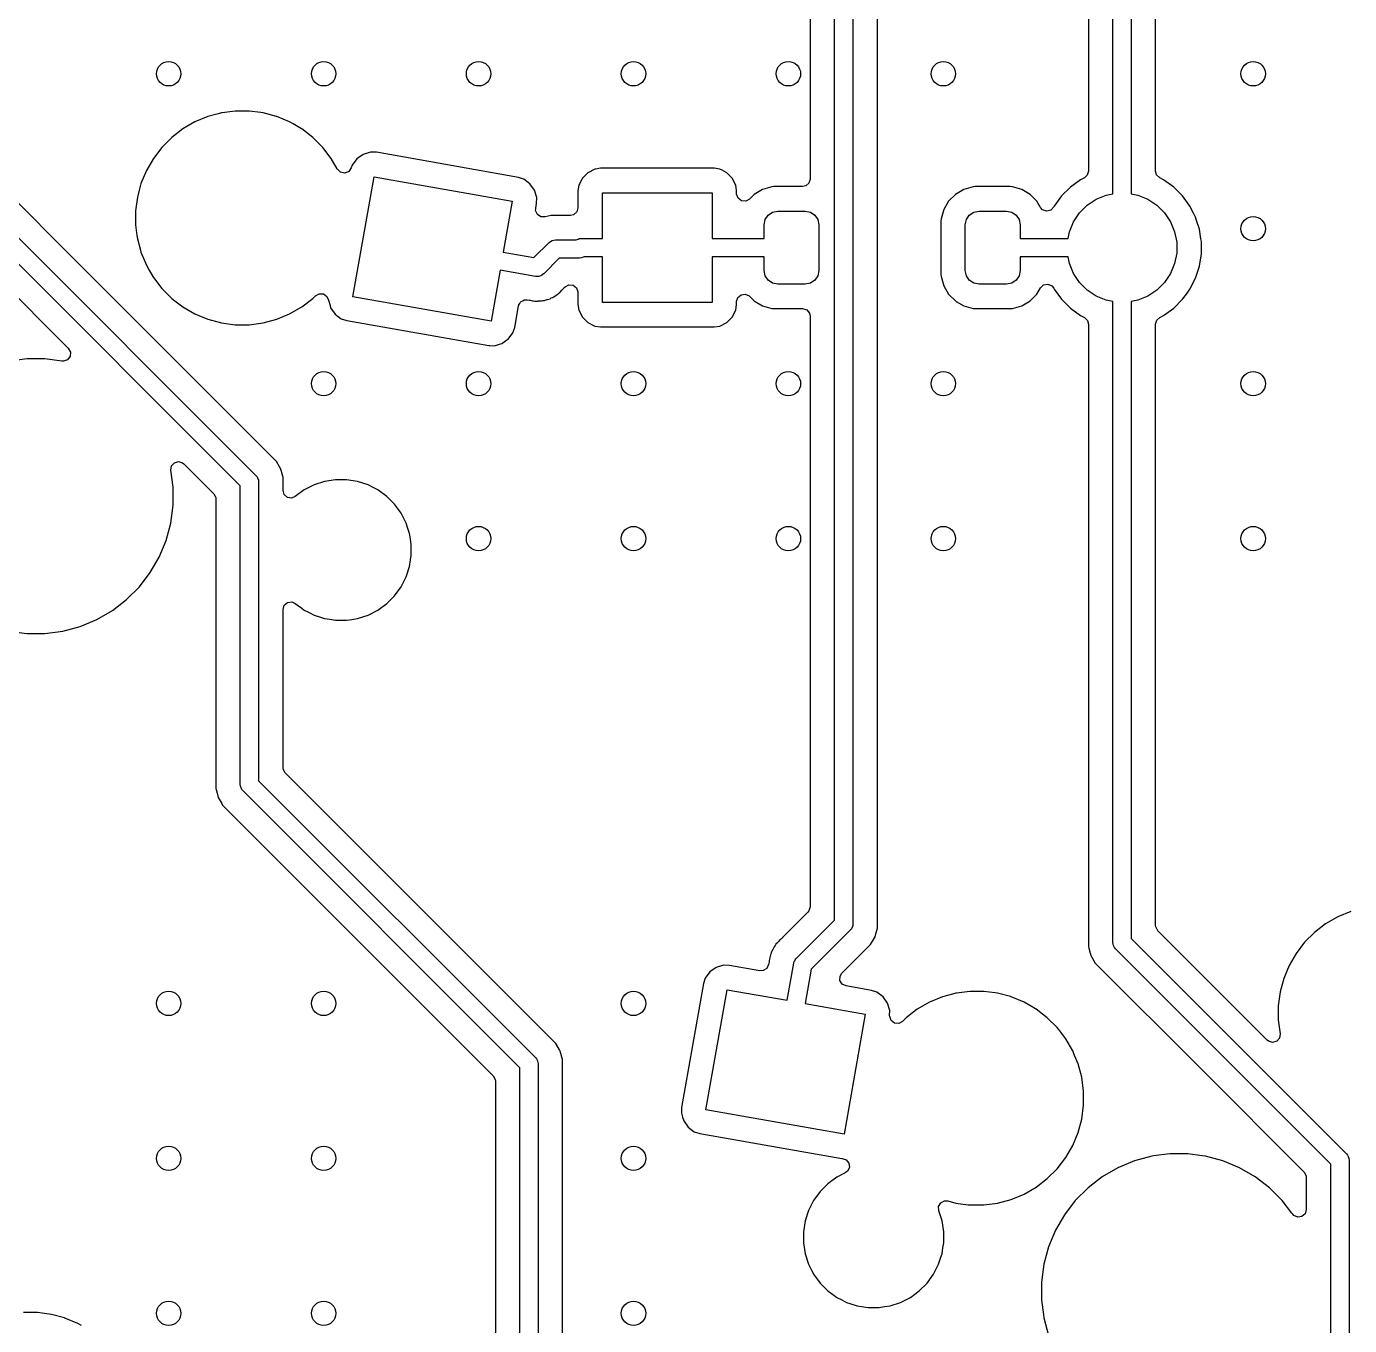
# Model space of a CAD drawing. Extents: x 2.6 to 14.2, y -9.4 to -3.8.
# Drawn here: x 6.891 to 7.745, y -6.938 to -6.1 of the extents above; entities that cross this region are included whole.
import ezdxf

# ---------------------------------------------------------------- set-up
doc = ezdxf.new("R2010")
doc.units = 0
doc.header["$MEASUREMENT"] = 0
doc.layers.add('BLACK', color=7, linetype='CONTINUOUS')

msp = doc.modelspace()

# ---------------------------------------------------------------- linework, layer by layer
at = {"layer": 'BLACK', "linetype": 'CONTINUOUS'}
for p, q in [((7.57691, -5.53596), (7.57691, -6.19334)), ((7.59268, -6.20797), (7.59268, -5.53881)), ((7.60449, -5.54126), (7.60449, -6.20797)), ((7.62026, -6.19334), (7.62026, -5.62267)), ((7.44063, -6.68203), (7.44063, -6.05402)), ((7.41305, -6.67673), (7.41305, -6.05932)), ((7.42486, -6.05687), (7.42486, -6.67917)), ((7.39728, -6.06787), (7.39728, -6.19848)), ((6.92763, -6.25563), (6.80253, -6.13052)), ((6.78533, -6.13562), (7.03954, -6.38983)), ((7.02946, -6.39645), (6.77525, -6.14225)), ((7.01522, -6.15638), (7.00853, -6.15817)), ((7.01726, -6.15583), (7.01522, -6.15638)), ((7.01769, -6.15577), (7.01726, -6.15583)), ((7.02622, -6.15465), (7.01769, -6.15577)), ((7.03525, -6.15465), (7.02622, -6.15465)), ((7.02622, -6.15465), (7.02622, -6.15465)), ((7.04271, -6.15563), (7.03525, -6.15465)), ((7.03525, -6.15465), (7.03525, -6.15465)), ((7.04421, -6.15583), (7.04271, -6.15563)), ((7.0528, -6.15813), (7.04421, -6.15583)), ((7.00019, -6.16163), (6.99236, -6.16614)), ((7.00853, -6.15817), (7.00019, -6.16163)), ((7.00019, -6.16163), (7.00019, -6.16163)), ((7.05293, -6.15817), (7.0528, -6.15813)), ((7.06128, -6.16163), (7.05293, -6.15817)), ((7.06347, -6.16289), (7.06128, -6.16163)), ((7.06128, -6.16163), (7.06128, -6.16163)), ((7.06903, -6.1661), (7.06347, -6.16289)), ((6.9852, -6.17164), (6.97881, -6.17803)), ((6.99236, -6.16614), (6.9852, -6.17164)), ((7.0691, -6.16614), (7.06903, -6.1661)), ((7.07627, -6.17164), (7.0691, -6.16614)), ((7.08266, -6.17803), (7.07627, -6.17164)), ((7.07627, -6.17164), (7.07627, -6.17164)), ((6.97881, -6.17803), (6.97331, -6.1852)), ((7.08335, -6.17893), (7.08266, -6.17803)), ((7.08266, -6.17803), (7.08266, -6.17803)), ((7.08266, -6.17803), (7.08266, -6.17803)), ((7.08816, -6.1852), (7.08335, -6.17893)), ((7.10878, -6.18264), (7.10469, -6.1855)), ((7.11355, -6.18118), (7.10878, -6.18264)), ((7.10878, -6.18264), (7.10878, -6.18264)), ((7.11729, -6.18124), (7.11355, -6.18118)), ((7.11355, -6.18118), (7.11355, -6.18118)), ((7.20891, -6.1974), (7.11729, -6.18124)), ((7.11729, -6.18124), (7.11729, -6.18124)), ((6.97331, -6.1852), (6.96879, -6.19302)), ((7.09198, -6.19181), (7.08816, -6.1852)), ((7.08816, -6.1852), (7.08816, -6.1852)), ((7.08816, -6.1852), (7.08816, -6.1852)), ((7.10104, -6.19134), (7.09945, -6.19359)), ((7.10168, -6.18949), (7.10104, -6.19134)), ((7.10469, -6.1855), (7.10168, -6.18949)), ((7.10469, -6.1855), (7.10469, -6.1855)), ((7.26191, -6.19155), (7.25873, -6.19205)), ((7.33526, -6.19155), (7.26191, -6.19155)), ((7.33895, -6.19213), (7.33526, -6.19155)), ((6.96879, -6.19302), (6.96533, -6.20137)), ((6.96879, -6.19302), (6.96879, -6.19302)), ((7.0922, -6.19219), (7.09198, -6.19181)), ((7.0922, -6.1922), (7.0922, -6.19219)), ((7.0942, -6.1941), (7.0922, -6.1922)), ((7.0969, -6.19461), (7.0942, -6.1941)), ((7.09945, -6.19359), (7.0969, -6.19461)), ((7.1021, -6.27453), (7.11578, -6.19699)), ((7.11578, -6.19699), (7.20495, -6.21271)), ((7.21245, -6.19862), (7.20891, -6.1974)), ((7.20891, -6.1974), (7.20891, -6.1974)), ((7.20891, -6.1974), (7.20891, -6.1974)), ((7.20891, -6.1974), (7.20891, -6.1974)), ((7.20891, -6.1974), (7.20891, -6.1974)), ((7.21643, -6.20162), (7.21245, -6.19862)), ((7.21245, -6.19862), (7.21245, -6.19862)), ((7.21245, -6.19862), (7.21245, -6.19862)), ((7.24979, -6.19882), (7.24797, -6.20238)), ((7.25024, -6.19793), (7.24979, -6.19882)), ((7.25377, -6.1944), (7.25024, -6.19793)), ((7.25024, -6.19793), (7.25024, -6.19793)), ((7.25024, -6.19793), (7.25024, -6.19793)), ((7.25822, -6.19213), (7.25377, -6.1944)), ((7.25377, -6.1944), (7.25377, -6.1944)), ((7.25377, -6.1944), (7.25377, -6.1944)), ((7.25873, -6.19205), (7.25822, -6.19213)), ((7.34038, -6.19286), (7.33895, -6.19213)), ((7.3434, -6.1944), (7.34038, -6.19286)), ((7.34693, -6.19793), (7.3434, -6.1944)), ((7.3434, -6.1944), (7.3434, -6.1944)), ((7.3434, -6.1944), (7.3434, -6.1944)), ((7.34694, -6.19793), (7.34693, -6.19793)), ((7.34693, -6.19793), (7.34693, -6.19793)), ((7.3492, -6.20238), (7.34694, -6.19793)), ((7.39728, -6.19848), (7.3965, -6.20112)), ((7.57175, -6.19896), (7.56523, -6.20369)), ((7.57425, -6.19769), (7.57175, -6.19896)), ((7.57614, -6.19597), (7.57425, -6.19769)), ((7.57691, -6.19334), (7.57614, -6.19597)), ((7.62093, -6.1958), (7.62026, -6.19334)), ((7.62293, -6.19769), (7.62093, -6.1958)), ((7.62542, -6.19896), (7.62293, -6.19769)), ((7.63194, -6.20369), (7.62542, -6.19896)), ((6.96442, -6.20477), (6.9632, -6.20932)), ((6.96533, -6.20137), (6.96442, -6.20477)), ((7.2193, -6.20571), (7.21643, -6.20162)), ((7.22076, -6.21049), (7.2193, -6.20571)), ((7.24797, -6.20238), (7.24739, -6.20607)), ((7.24739, -6.20607), (7.24739, -6.21707)), ((7.26315, -6.23684), (7.26315, -6.20731)), ((7.26315, -6.20731), (7.33402, -6.20731)), ((7.33402, -6.20731), (7.33402, -6.23684)), ((7.34977, -6.20596), (7.3492, -6.20238)), ((7.34979, -6.20607), (7.34977, -6.20596)), ((7.34979, -6.20793), (7.34979, -6.20607)), ((7.3498, -6.20828), (7.34979, -6.20793)), ((7.35076, -6.21085), (7.3498, -6.20828)), ((7.36113, -6.20837), (7.35812, -6.21138)), ((7.36648, -6.2052), (7.36113, -6.20837)), ((7.36113, -6.20837), (7.36113, -6.20837)), ((7.37246, -6.20347), (7.36648, -6.2052)), ((7.36648, -6.2052), (7.36648, -6.2052)), ((7.37386, -6.20336), (7.37246, -6.20347)), ((7.3924, -6.20336), (7.37386, -6.20336)), ((7.37386, -6.20336), (7.37386, -6.20336)), ((7.39443, -6.20292), (7.3924, -6.20336)), ((7.3965, -6.20112), (7.39443, -6.20292)), ((7.49105, -6.20837), (7.48665, -6.21277)), ((7.49641, -6.2052), (7.49105, -6.20837)), ((7.49105, -6.20837), (7.49105, -6.20837)), ((7.50238, -6.20347), (7.49641, -6.2052)), ((7.49641, -6.2052), (7.49641, -6.2052)), ((7.50378, -6.20336), (7.50238, -6.20347)), ((7.52647, -6.20336), (7.50378, -6.20336)), ((7.50378, -6.20336), (7.50378, -6.20336)), ((7.52786, -6.20347), (7.52647, -6.20336)), ((7.53384, -6.2052), (7.52786, -6.20347)), ((7.52786, -6.20347), (7.52786, -6.20347)), ((7.53919, -6.20837), (7.53384, -6.2052)), ((7.53384, -6.2052), (7.53384, -6.2052)), ((7.54359, -6.21277), (7.53919, -6.20837)), ((7.53919, -6.20837), (7.53919, -6.20837)), ((7.56523, -6.20369), (7.55953, -6.20939)), ((7.5883, -6.20884), (7.59268, -6.20797)), ((7.60449, -6.20797), (7.60887, -6.20884)), ((7.63764, -6.20939), (7.63194, -6.20369)), ((6.963, -6.21009), (6.96182, -6.21905)), ((6.9632, -6.20932), (6.963, -6.21009)), ((6.963, -6.21009), (6.963, -6.21009)), ((7.20495, -6.21271), (7.19914, -6.24567)), ((7.22013, -6.21741), (7.22017, -6.21718)), ((7.22017, -6.21718), (7.22069, -6.21423)), ((7.22069, -6.21423), (7.22076, -6.21049)), ((7.24739, -6.21707), (7.24661, -6.21971)), ((7.35296, -6.2125), (7.35076, -6.21085)), ((7.35571, -6.2127), (7.35296, -6.2125)), ((7.35812, -6.21138), (7.35571, -6.2127)), ((7.48665, -6.21277), (7.48348, -6.21813)), ((7.48665, -6.21277), (7.48665, -6.21277)), ((7.54445, -6.21423), (7.54359, -6.21277)), ((7.54359, -6.21277), (7.54359, -6.21277)), ((7.54545, -6.21591), (7.54445, -6.21423)), ((7.54595, -6.21676), (7.54545, -6.21591)), ((7.54734, -6.21826), (7.54595, -6.21676)), ((7.5545, -6.21649), (7.55261, -6.21849)), ((7.5548, -6.21591), (7.5545, -6.21649)), ((7.55953, -6.20939), (7.5548, -6.21591)), ((7.5712, -6.22027), (7.57611, -6.21536)), ((7.57611, -6.21536), (7.58188, -6.2115)), ((7.58188, -6.2115), (7.5883, -6.20884)), ((7.60887, -6.20884), (7.61529, -6.2115)), ((7.61529, -6.2115), (7.62107, -6.21536)), ((7.62107, -6.21536), (7.62598, -6.22027)), ((7.64195, -6.21533), (7.63764, -6.20939)), ((7.64238, -6.21591), (7.64195, -6.21533)), ((7.64471, -6.22049), (7.64238, -6.21591)), ((6.96182, -6.21905), (6.96182, -6.22809)), ((7.22009, -6.21884), (7.22013, -6.21741)), ((7.22118, -6.22137), (7.22009, -6.21884)), ((7.22345, -6.22291), (7.22118, -6.22137)), ((7.2262, -6.22297), (7.22345, -6.22291)), ((7.23003, -6.22195), (7.2262, -6.22297)), ((7.2425, -6.22195), (7.23003, -6.22195)), ((7.24453, -6.22151), (7.2425, -6.22195)), ((7.24661, -6.21971), (7.24453, -6.22151)), ((7.36748, -6.22798), (7.36816, -6.22459)), ((7.36816, -6.22459), (7.37008, -6.22172)), ((7.37008, -6.22172), (7.37295, -6.2198)), ((7.37295, -6.2198), (7.37634, -6.21913)), ((7.37634, -6.21913), (7.39406, -6.21913)), ((7.39406, -6.21913), (7.39745, -6.2198)), ((7.39745, -6.2198), (7.40032, -6.22172)), ((7.40032, -6.22172), (7.40224, -6.22459)), ((7.40224, -6.22459), (7.40292, -6.22798)), ((7.48175, -6.2241), (7.48164, -6.2255)), ((7.48164, -6.2255), (7.48164, -6.26)), ((7.48348, -6.21813), (7.48175, -6.2241)), ((7.48175, -6.2241), (7.48175, -6.2241)), ((7.48348, -6.21813), (7.48348, -6.21813)), ((7.49741, -6.22798), (7.49808, -6.22459)), ((7.49808, -6.22459), (7.5, -6.22172)), ((7.5, -6.22172), (7.50287, -6.2198)), ((7.50287, -6.2198), (7.50626, -6.21913)), ((7.50626, -6.21913), (7.52398, -6.21913)), ((7.52398, -6.21913), (7.52737, -6.2198)), ((7.52737, -6.2198), (7.53024, -6.22172)), ((7.53024, -6.22172), (7.53216, -6.22459)), ((7.53216, -6.22459), (7.53284, -6.22798)), ((7.54994, -6.21915), (7.54734, -6.21826)), ((7.55261, -6.21849), (7.54994, -6.21915)), ((7.56734, -6.22605), (7.5712, -6.22027)), ((7.62598, -6.22027), (7.62984, -6.22605)), ((7.64604, -6.22309), (7.64471, -6.22049)), ((7.64694, -6.22588), (7.64604, -6.22309)), ((7.64604, -6.22309), (7.64604, -6.22309)), ((7.64604, -6.22309), (7.64604, -6.22309)), ((6.96182, -6.22809), (6.96273, -6.235)), ((7.36748, -6.23684), (7.36748, -6.22798)), ((7.40292, -6.22798), (7.40292, -6.25751)), ((7.49741, -6.25751), (7.49741, -6.22798)), ((7.53284, -6.22798), (7.53284, -6.23684)), ((7.56381, -6.23684), (7.56468, -6.23246)), ((7.56468, -6.23246), (7.56734, -6.22605)), ((7.62984, -6.22605), (7.63249, -6.23246)), ((7.63249, -6.23246), (7.63385, -6.23928)), ((7.64853, -6.23076), (7.64694, -6.22588)), ((7.64952, -6.23704), (7.64853, -6.23076)), ((6.84718, -6.23647), (6.91842, -6.30772)), ((6.96273, -6.235), (6.963, -6.23704)), ((6.963, -6.23704), (6.96495, -6.24433)), ((7.21899, -6.24917), (7.22871, -6.23945)), ((7.22871, -6.23945), (7.2296, -6.23871)), ((7.2296, -6.23871), (7.23071, -6.23825)), ((7.23071, -6.23825), (7.23173, -6.23783)), ((7.23173, -6.23783), (7.23289, -6.23772)), ((7.23289, -6.23772), (7.24632, -6.23772)), ((7.24632, -6.23772), (7.24755, -6.23721)), ((7.24755, -6.23721), (7.24815, -6.23696)), ((7.24815, -6.23696), (7.24931, -6.23684)), ((7.24931, -6.23684), (7.26315, -6.23684)), ((7.33402, -6.23684), (7.36748, -6.23684)), ((7.53284, -6.23684), (7.56381, -6.23684)), ((7.63385, -6.23928), (7.63385, -6.24622)), ((7.64979, -6.23872), (7.64952, -6.23704)), ((7.64979, -6.24678), (7.64979, -6.23872)), ((6.96495, -6.24433), (6.96533, -6.24577)), ((6.96533, -6.24577), (6.96879, -6.25411)), ((7.19914, -6.24567), (7.21899, -6.24917)), ((7.23533, -6.24953), (7.22527, -6.25959)), ((7.24843, -6.24953), (7.23533, -6.24953)), ((7.24959, -6.24941), (7.24843, -6.24953)), ((7.25085, -6.24889), (7.24959, -6.24941)), ((7.25142, -6.24865), (7.25085, -6.24889)), ((7.26315, -6.24865), (7.25142, -6.24865)), ((7.26315, -6.27818), (7.26315, -6.24865)), ((7.33796, -6.24865), (7.33402, -6.24865)), ((7.33402, -6.24865), (7.33402, -6.27818)), ((7.36748, -6.24865), (7.33796, -6.24865)), ((7.36748, -6.25751), (7.36748, -6.24865)), ((7.55744, -6.24865), (7.53284, -6.24865)), ((7.53284, -6.24865), (7.53284, -6.25751)), ((7.56381, -6.24865), (7.55744, -6.24865)), ((7.56468, -6.25303), (7.56381, -6.24865)), ((7.63385, -6.24622), (7.63249, -6.25303)), ((7.64853, -6.25474), (7.64979, -6.24678)), ((7.05271, -6.3807), (6.92763, -6.25563)), ((6.96879, -6.25411), (6.96879, -6.25412)), ((6.96879, -6.25412), (6.97067, -6.25737)), ((6.97067, -6.25737), (6.97304, -6.26148)), ((7.19709, -6.2573), (7.19128, -6.29026)), ((7.21997, -6.26133), (7.19709, -6.2573)), ((7.22517, -6.25969), (7.2243, -6.2604)), ((7.22526, -6.2596), (7.22517, -6.25969)), ((7.22527, -6.25959), (7.22526, -6.2596)), ((7.22526, -6.2596), (7.22526, -6.2596)), ((7.36816, -6.2609), (7.36748, -6.25751)), ((7.40292, -6.25751), (7.40224, -6.2609)), ((7.49808, -6.2609), (7.49741, -6.25751)), ((7.53284, -6.25751), (7.53216, -6.2609)), ((7.56734, -6.25945), (7.56468, -6.25303)), ((7.5712, -6.26523), (7.56734, -6.25945)), ((7.62984, -6.25945), (7.62598, -6.26523)), ((7.63249, -6.25303), (7.62984, -6.25945)), ((7.64604, -6.2624), (7.64853, -6.25474)), ((6.97304, -6.26148), (6.97331, -6.26194)), ((6.97331, -6.26194), (6.97881, -6.26911)), ((7.22113, -6.26142), (7.21997, -6.26133)), ((7.22163, -6.26131), (7.22113, -6.26142)), ((7.22215, -6.26131), (7.22163, -6.26131)), ((7.22274, -6.26106), (7.22215, -6.26131)), ((7.22337, -6.26092), (7.22274, -6.26106)), ((7.2238, -6.26062), (7.22337, -6.26092)), ((7.22428, -6.26043), (7.2238, -6.26062)), ((7.2243, -6.2604), (7.22428, -6.26043)), ((7.23858, -6.26858), (7.23905, -6.26811)), ((7.23905, -6.26811), (7.24147, -6.26679)), ((7.24147, -6.26679), (7.24421, -6.26698)), ((7.24421, -6.26698), (7.24641, -6.26863)), ((7.37008, -6.26378), (7.36816, -6.2609)), ((7.37295, -6.2657), (7.37008, -6.26378)), ((7.37634, -6.26637), (7.37295, -6.2657)), ((7.39406, -6.26637), (7.37634, -6.26637)), ((7.39745, -6.2657), (7.39406, -6.26637)), ((7.40032, -6.26378), (7.39745, -6.2657)), ((7.40224, -6.2609), (7.40032, -6.26378)), ((7.48164, -6.26), (7.48164, -6.26)), ((7.48164, -6.26), (7.48175, -6.26139)), ((7.48175, -6.26139), (7.48348, -6.26737)), ((7.48348, -6.26737), (7.48348, -6.26737)), ((7.48348, -6.26737), (7.48665, -6.27273)), ((7.5, -6.26378), (7.49808, -6.2609)), ((7.50287, -6.2657), (7.5, -6.26378)), ((7.50626, -6.26637), (7.50287, -6.2657)), ((7.52398, -6.26637), (7.50626, -6.26637)), ((7.52737, -6.2657), (7.52398, -6.26637)), ((7.53024, -6.26378), (7.52737, -6.2657)), ((7.53216, -6.2609), (7.53024, -6.26378)), ((7.54595, -6.26874), (7.54796, -6.26686)), ((7.54796, -6.26686), (7.55067, -6.26637)), ((7.55067, -6.26637), (7.55321, -6.26742)), ((7.55321, -6.26742), (7.5545, -6.26901)), ((7.57611, -6.27014), (7.5712, -6.26523)), ((7.62598, -6.26523), (7.62107, -6.27014)), ((7.64238, -6.26958), (7.64604, -6.2624)), ((6.97881, -6.26911), (6.97881, -6.26911)), ((6.97881, -6.26911), (6.9852, -6.27549)), ((6.9852, -6.27549), (6.9852, -6.27549)), ((6.9852, -6.27549), (6.9852, -6.27549)), ((6.9852, -6.27549), (6.98719, -6.27702)), ((7.0691, -6.28099), (7.07627, -6.27549)), ((7.07627, -6.27549), (7.07798, -6.27379)), ((7.07798, -6.27379), (7.08039, -6.27247)), ((7.08039, -6.27247), (7.08314, -6.27266)), ((7.08314, -6.27266), (7.08534, -6.27431)), ((7.08534, -6.27431), (7.08627, -6.27656)), ((7.08627, -6.27656), (7.08629, -6.27675)), ((7.08629, -6.27675), (7.08734, -6.28017)), ((7.19128, -6.29026), (7.1021, -6.27453)), ((7.21172, -6.27703), (7.21261, -6.27649)), ((7.21261, -6.27649), (7.21304, -6.27648)), ((7.21304, -6.27648), (7.2133, -6.27637)), ((7.2133, -6.27637), (7.21469, -6.27641)), ((7.21469, -6.27641), (7.21609, -6.27666)), ((7.21609, -6.27666), (7.21651, -6.27675)), ((7.21651, -6.27675), (7.21814, -6.27719)), ((7.22385, -6.27719), (7.22477, -6.27694)), ((7.22477, -6.27694), (7.22573, -6.27686)), ((7.22573, -6.27686), (7.22732, -6.27628)), ((7.22732, -6.27628), (7.22773, -6.27615)), ((7.22773, -6.27615), (7.22936, -6.27571)), ((7.22936, -6.27571), (7.23019, -6.27523)), ((7.23019, -6.27523), (7.23109, -6.27491)), ((7.23109, -6.27491), (7.23265, -6.27381)), ((7.23265, -6.27381), (7.2343, -6.27286)), ((7.2343, -6.27286), (7.23498, -6.27218)), ((7.23498, -6.27218), (7.23577, -6.27163)), ((7.23577, -6.27163), (7.23699, -6.27017)), ((7.23699, -6.27017), (7.23834, -6.26882)), ((7.23834, -6.26882), (7.23855, -6.26861)), ((7.23834, -6.26882), (7.23834, -6.26882)), ((7.23855, -6.26861), (7.23858, -6.26858)), ((7.24641, -6.26863), (7.24737, -6.27121)), ((7.24737, -6.27121), (7.24739, -6.27156)), ((7.24739, -6.27156), (7.24739, -6.27942)), ((7.34979, -6.27757), (7.35056, -6.27493)), ((7.35056, -6.27493), (7.35264, -6.27313)), ((7.35264, -6.27313), (7.35536, -6.27274)), ((7.35536, -6.27274), (7.35787, -6.27388)), ((7.35787, -6.27388), (7.35812, -6.27412)), ((7.35812, -6.27412), (7.36113, -6.27712)), ((7.48665, -6.27273), (7.48665, -6.27273)), ((7.48665, -6.27273), (7.49105, -6.27712)), ((7.53919, -6.27712), (7.54359, -6.27273)), ((7.54359, -6.27273), (7.54595, -6.26874)), ((7.5545, -6.26901), (7.5548, -6.26958)), ((7.5548, -6.26958), (7.55953, -6.2761)), ((7.55953, -6.2761), (7.55953, -6.2761)), ((7.55953, -6.2761), (7.56523, -6.2818)), ((7.58188, -6.274), (7.57611, -6.27014)), ((7.5883, -6.27666), (7.58188, -6.274)), ((7.59268, -6.27753), (7.5883, -6.27666)), ((7.60887, -6.27666), (7.60449, -6.27753)), ((7.61529, -6.274), (7.60887, -6.27666)), ((7.62107, -6.27014), (7.61529, -6.274)), ((7.63194, -6.2818), (7.63764, -6.2761)), ((7.63764, -6.2761), (7.64009, -6.27274)), ((7.63764, -6.2761), (7.63764, -6.2761)), ((7.63764, -6.2761), (7.63764, -6.2761)), ((7.64009, -6.27274), (7.64238, -6.26958)), ((6.98719, -6.27702), (6.99236, -6.28099)), ((6.99236, -6.28099), (6.99236, -6.28099)), ((6.99236, -6.28099), (6.99236, -6.28099)), ((6.99236, -6.28099), (7.00019, -6.28551)), ((7.00019, -6.28551), (7.00019, -6.28551)), ((7.00019, -6.28551), (7.00019, -6.28551)), ((7.00019, -6.28551), (7.00267, -6.28654)), ((7.05293, -6.28897), (7.06128, -6.28551)), ((7.06128, -6.28551), (7.0691, -6.28099)), ((7.08734, -6.28017), (7.08775, -6.28153)), ((7.08775, -6.28153), (7.09062, -6.28562)), ((7.20659, -6.29422), (7.20903, -6.28037)), ((7.20903, -6.28037), (7.20919, -6.28005)), ((7.20919, -6.28005), (7.2092, -6.2797)), ((7.2092, -6.2797), (7.20979, -6.27884)), ((7.20979, -6.27884), (7.21025, -6.27791)), ((7.21025, -6.27791), (7.21056, -6.27772)), ((7.21056, -6.27772), (7.21076, -6.27743)), ((7.21076, -6.27743), (7.21172, -6.27703)), ((7.21814, -6.27719), (7.21867, -6.27719)), ((7.21867, -6.27719), (7.21952, -6.27726)), ((7.21952, -6.27726), (7.21969, -6.27729)), ((7.21969, -6.27729), (7.22004, -6.27736)), ((7.22004, -6.27736), (7.22161, -6.27722)), ((7.22161, -6.27722), (7.22173, -6.27721)), ((7.22173, -6.27721), (7.22194, -6.27719)), ((7.22194, -6.27719), (7.22385, -6.27719)), ((7.24739, -6.27942), (7.24797, -6.28311)), ((7.24797, -6.28311), (7.25024, -6.28756)), ((7.33402, -6.27818), (7.26315, -6.27818)), ((7.34694, -6.28756), (7.3492, -6.28311)), ((7.3492, -6.28311), (7.34979, -6.27942)), ((7.3492, -6.28311), (7.3492, -6.28311)), ((7.3492, -6.28311), (7.3492, -6.28311)), ((7.34979, -6.27942), (7.34979, -6.27757)), ((7.36113, -6.27712), (7.36113, -6.27712)), ((7.36113, -6.27712), (7.36168, -6.27745)), ((7.36168, -6.27745), (7.36648, -6.28029)), ((7.36648, -6.28029), (7.37246, -6.28203)), ((7.37246, -6.28203), (7.37386, -6.28214)), ((7.37386, -6.28214), (7.3924, -6.28214)), ((7.3924, -6.28214), (7.39504, -6.28291)), ((7.39504, -6.28291), (7.39684, -6.28499)), ((7.39684, -6.28499), (7.39728, -6.28702)), ((7.49105, -6.27712), (7.49105, -6.27712)), ((7.49105, -6.27712), (7.49161, -6.27745)), ((7.49161, -6.27745), (7.49641, -6.28029)), ((7.49641, -6.28029), (7.50238, -6.28203)), ((7.50238, -6.28203), (7.50378, -6.28214)), ((7.50378, -6.28214), (7.52647, -6.28214)), ((7.52647, -6.28214), (7.52786, -6.28203)), ((7.52786, -6.28203), (7.53384, -6.28029)), ((7.53384, -6.28029), (7.53919, -6.27712)), ((7.56523, -6.2818), (7.57175, -6.28654)), ((7.59268, -6.69117), (7.59268, -6.27753)), ((7.60449, -6.27753), (7.60449, -6.68873)), ((7.62542, -6.28654), (7.63194, -6.2818)), ((7.00267, -6.28654), (7.00853, -6.28897)), ((7.00853, -6.28897), (7.01726, -6.29131)), ((7.01726, -6.29131), (7.02622, -6.29249)), ((7.02622, -6.29249), (7.02622, -6.29249)), ((7.02622, -6.29249), (7.03525, -6.29249)), ((7.03525, -6.29249), (7.04421, -6.29131)), ((7.03525, -6.29249), (7.03525, -6.29249)), ((7.04421, -6.29131), (7.05293, -6.28897)), ((7.09062, -6.28562), (7.09461, -6.28863)), ((7.09461, -6.28863), (7.09814, -6.28984)), ((7.09814, -6.28984), (7.18976, -6.306)), ((7.25024, -6.28756), (7.25024, -6.28756)), ((7.25024, -6.28756), (7.25024, -6.28756)), ((7.25024, -6.28756), (7.25377, -6.2911)), ((7.25377, -6.2911), (7.25377, -6.2911)), ((7.25377, -6.2911), (7.25377, -6.2911)), ((7.25377, -6.2911), (7.25787, -6.29319)), ((7.25787, -6.29319), (7.25822, -6.29336)), ((7.25822, -6.29336), (7.26191, -6.29395)), ((7.26191, -6.29395), (7.26191, -6.29395)), ((7.26191, -6.29395), (7.33526, -6.29395)), ((7.33526, -6.29395), (7.33895, -6.29336)), ((7.33895, -6.29336), (7.3434, -6.2911)), ((7.3434, -6.2911), (7.34694, -6.28756)), ((7.39728, -6.28702), (7.39728, -6.66817)), ((7.57175, -6.28654), (7.57425, -6.28781)), ((7.57425, -6.28781), (7.57625, -6.2897)), ((7.57625, -6.2897), (7.57691, -6.29216)), ((7.57691, -6.29216), (7.57691, -6.69403)), ((7.62026, -6.29216), (7.62103, -6.28952)), ((7.62026, -6.68017), (7.62026, -6.29216)), ((7.62103, -6.28952), (7.62293, -6.28781)), ((7.62293, -6.28781), (7.62542, -6.28654)), ((7.19894, -6.30414), (7.20154, -6.30232)), ((7.20154, -6.30232), (7.20237, -6.30174)), ((7.20237, -6.30174), (7.20537, -6.29775)), ((7.20537, -6.29775), (7.20659, -6.29422)), ((6.91842, -6.30772), (6.91974, -6.31013)), ((6.91974, -6.31013), (6.91955, -6.31288)), ((7.18976, -6.306), (7.19051, -6.30601)), ((7.19051, -6.30601), (7.1935, -6.30606)), ((7.1935, -6.30606), (7.19675, -6.30507)), ((7.1935, -6.30606), (7.1935, -6.30606)), ((7.1935, -6.30606), (7.1935, -6.30606)), ((7.19675, -6.30507), (7.19828, -6.3046)), ((7.19828, -6.3046), (7.19894, -6.30414)), ((7.19828, -6.3046), (7.19828, -6.3046)), ((7.19828, -6.3046), (7.19828, -6.3046)), ((6.89172, -6.31456), (6.88128, -6.31594)), ((6.90333, -6.31456), (6.89172, -6.31456)), ((6.89172, -6.31456), (6.89172, -6.31456)), ((6.91433, -6.31601), (6.90333, -6.31456)), ((6.90333, -6.31456), (6.90333, -6.31456)), ((6.90333, -6.31456), (6.90333, -6.31456)), ((6.91532, -6.31604), (6.91433, -6.31601)), ((6.9179, -6.31508), (6.91532, -6.31604)), ((6.91955, -6.31288), (6.9179, -6.31508)), ((6.98468, -6.38635), (6.9851, -6.38364)), ((6.98613, -6.39736), (6.98468, -6.38635)), ((6.9851, -6.38364), (6.98693, -6.38158)), ((6.98693, -6.38158), (6.98958, -6.38084)), ((6.98958, -6.38084), (6.99221, -6.38164)), ((6.99221, -6.38164), (6.99297, -6.38227)), ((6.99297, -6.38227), (7.01226, -6.40156)), ((7.05472, -6.3842), (7.05271, -6.3807)), ((7.05556, -6.38564), (7.05472, -6.3842)), ((7.05704, -6.39115), (7.05556, -6.38564)), ((7.02946, -6.58924), (7.02946, -6.39645)), ((7.03954, -6.38983), (7.04027, -6.39073)), ((7.04027, -6.39073), (7.04055, -6.3914)), ((7.04055, -6.3914), (7.04115, -6.39286)), ((7.04115, -6.39286), (7.04127, -6.39401)), ((7.04127, -6.39401), (7.04127, -6.58679)), ((7.05704, -6.39954), (7.05704, -6.39115)), ((7.05704, -6.39115), (7.05704, -6.39115)), ((7.0771, -6.39592), (7.07075, -6.39916)), ((7.08388, -6.39372), (7.0771, -6.39592)), ((7.0771, -6.39592), (7.0771, -6.39592)), ((7.09092, -6.3926), (7.08388, -6.39372)), ((7.09805, -6.3926), (7.09092, -6.3926)), ((7.09092, -6.3926), (7.09092, -6.3926)), ((7.10509, -6.39372), (7.09805, -6.3926)), ((7.09805, -6.3926), (7.09805, -6.3926)), ((7.11187, -6.39592), (7.10509, -6.39372)), ((7.11521, -6.39762), (7.11187, -6.39592)), ((7.11187, -6.39592), (7.11187, -6.39592)), ((6.98613, -6.40897), (6.98613, -6.39736)), ((7.01226, -6.40156), (7.01358, -6.40397)), ((7.01358, -6.40397), (7.01369, -6.40501)), ((7.01369, -6.40501), (7.01369, -6.59209)), ((7.05779, -6.40215), (7.05704, -6.39954)), ((7.05986, -6.40396), (7.05779, -6.40215)), ((7.06258, -6.40438), (7.05986, -6.40396)), ((7.06477, -6.40339), (7.06258, -6.40438)), ((7.06482, -6.40346), (7.06477, -6.40339)), ((7.07075, -6.39916), (7.06482, -6.40346)), ((7.11823, -6.39916), (7.11521, -6.39762)), ((7.11823, -6.39916), (7.11823, -6.39916)), ((7.12399, -6.40335), (7.11823, -6.39916)), ((7.11823, -6.39916), (7.11823, -6.39916)), ((7.12903, -6.40839), (7.12399, -6.40335)), ((7.12399, -6.40335), (7.12399, -6.40335)), ((6.98461, -6.42049), (6.98613, -6.40897)), ((7.13211, -6.41262), (7.12903, -6.40839)), ((7.12903, -6.40839), (7.12903, -6.40839)), ((7.13323, -6.41416), (7.13211, -6.41262)), ((6.9816, -6.43171), (6.98461, -6.42049)), ((7.13452, -6.4167), (7.13323, -6.41416)), ((7.13646, -6.42051), (7.13452, -6.4167)), ((7.1374, -6.42339), (7.13646, -6.42051)), ((7.13646, -6.42051), (7.13646, -6.42051)), ((7.13867, -6.42729), (7.1374, -6.42339)), ((7.13899, -6.42933), (7.13867, -6.42729)), ((7.13978, -6.43433), (7.13899, -6.42933)), ((6.97716, -6.44244), (6.9816, -6.43171)), ((7.13978, -6.44146), (7.13978, -6.43433)), ((6.97135, -6.4525), (6.97716, -6.44244)), ((7.13867, -6.4485), (7.13934, -6.44426)), ((7.13934, -6.44426), (7.13978, -6.44146)), ((6.96428, -6.46171), (6.97135, -6.4525)), ((7.13323, -6.46163), (7.13646, -6.45528)), ((7.13646, -6.45528), (7.13867, -6.4485)), ((6.95607, -6.46992), (6.96428, -6.46171)), ((7.12903, -6.4674), (7.13323, -6.46163)), ((6.94685, -6.47699), (6.95607, -6.46992)), ((7.05781, -6.47361), (7.05989, -6.47181)), ((7.05989, -6.47181), (7.06261, -6.47142)), ((7.06261, -6.47142), (7.06477, -6.4724)), ((7.06477, -6.4724), (7.06482, -6.47233)), ((7.06482, -6.47233), (7.06918, -6.4755)), ((7.11823, -6.47663), (7.12399, -6.47244)), ((7.12399, -6.47244), (7.12903, -6.4674)), ((6.9368, -6.4828), (6.94685, -6.47699)), ((7.05704, -6.47625), (7.05781, -6.47361)), ((7.05704, -6.57824), (7.05704, -6.47625)), ((7.06918, -6.4755), (7.07075, -6.47663)), ((7.07075, -6.47663), (7.07399, -6.47829)), ((7.07399, -6.47829), (7.0771, -6.47987)), ((7.0771, -6.47987), (7.0771, -6.47987)), ((7.0771, -6.47987), (7.08049, -6.48097)), ((7.08049, -6.48097), (7.08388, -6.48207)), ((7.10509, -6.48207), (7.11187, -6.47987)), ((7.11187, -6.47987), (7.11823, -6.47663)), ((6.8802, -6.49025), (6.89172, -6.49177)), ((6.90333, -6.49177), (6.91485, -6.49025)), ((6.91485, -6.49025), (6.92607, -6.48725)), ((6.92607, -6.48725), (6.9368, -6.4828)), ((7.08388, -6.48207), (7.08714, -6.48259)), ((7.08714, -6.48259), (7.09092, -6.48319)), ((7.09092, -6.48319), (7.09092, -6.48319)), ((7.09092, -6.48319), (7.09805, -6.48319)), ((7.09805, -6.48319), (7.10146, -6.48265)), ((7.10146, -6.48265), (7.10509, -6.48207)), ((6.89172, -6.49177), (6.89172, -6.49177)), ((6.89172, -6.49177), (6.90333, -6.49177)), ((6.90333, -6.49177), (6.90333, -6.49177)), ((7.05715, -6.57927), (7.05704, -6.57824)), ((7.05847, -6.58169), (7.05715, -6.57927)), ((7.23314, -6.75637), (7.05847, -6.58169)), ((7.01369, -6.59209), (7.01378, -6.59241)), ((7.01378, -6.59241), (7.01441, -6.59479)), ((7.02957, -6.59039), (7.02946, -6.58924)), ((7.02975, -6.59083), (7.02957, -6.59039)), ((7.03045, -6.59252), (7.02975, -6.59083)), ((7.03119, -6.59341), (7.03045, -6.59252)), ((7.04127, -6.58679), (7.21998, -6.7655)), ((7.01441, -6.59479), (7.01517, -6.5976)), ((7.01517, -6.5976), (7.01517, -6.5976)), ((7.01517, -6.5976), (7.01742, -6.6015)), ((7.01742, -6.6015), (7.01802, -6.60254)), ((7.20989, -6.77212), (7.03119, -6.59341)), ((7.01802, -6.60254), (7.01802, -6.60254)), ((7.01802, -6.60254), (7.1927, -6.77722)), ((7.39728, -6.66817), (7.3965, -6.67081)), ((7.39585, -6.67163), (7.37939, -6.68809)), ((7.38828, -6.70149), (7.41305, -6.67673)), ((7.3965, -6.67081), (7.39585, -6.67163)), ((7.73783, -6.67469), (7.73001, -6.67921)), ((7.74618, -6.67123), (7.73783, -6.67469)), ((7.73783, -6.67469), (7.73783, -6.67469)), ((7.42313, -6.68335), (7.39794, -6.70853)), ((7.42386, -6.68245), (7.42313, -6.68335)), ((7.42451, -6.68089), (7.42386, -6.68245)), ((7.42474, -6.68033), (7.42451, -6.68089)), ((7.42486, -6.67917), (7.42474, -6.68033)), ((7.43915, -6.68754), (7.43966, -6.68565)), ((7.43966, -6.68565), (7.44063, -6.68203)), ((7.62037, -6.68121), (7.62026, -6.68017)), ((7.62169, -6.68363), (7.62037, -6.68121)), ((7.69236, -6.7543), (7.62169, -6.68363)), ((7.72284, -6.68471), (7.71645, -6.69109)), ((7.73001, -6.67921), (7.72284, -6.68471)), ((7.37402, -6.69392), (7.37321, -6.69565)), ((7.37463, -6.69319), (7.37402, -6.69392)), ((7.3747, -6.69307), (7.37463, -6.69319)), ((7.37484, -6.69282), (7.3747, -6.69307)), ((7.37511, -6.69236), (7.37484, -6.69282)), ((7.37484, -6.69282), (7.37484, -6.69282)), ((7.37631, -6.69116), (7.37511, -6.69236)), ((7.37511, -6.69236), (7.37511, -6.69236)), ((7.3766, -6.69085), (7.37631, -6.69116)), ((7.37768, -6.68955), (7.3766, -6.69085)), ((7.37812, -6.68925), (7.37768, -6.68955)), ((7.37875, -6.68872), (7.37812, -6.68925)), ((7.37876, -6.68871), (7.37875, -6.68872)), ((7.37877, -6.6887), (7.37876, -6.68871)), ((7.37915, -6.68833), (7.37877, -6.6887)), ((7.37937, -6.6881), (7.37915, -6.68832)), ((7.37915, -6.68832), (7.37915, -6.68833)), ((7.37939, -6.68809), (7.37937, -6.6881)), ((7.41781, -6.71097), (7.4363, -6.69248)), ((7.4363, -6.69248), (7.43915, -6.68754)), ((7.57691, -6.69403), (7.57717, -6.69498)), ((7.57717, -6.69498), (7.57801, -6.69814)), ((7.59279, -6.69233), (7.59268, -6.69117)), ((7.59315, -6.69319), (7.59279, -6.69233)), ((7.59368, -6.69445), (7.59315, -6.69319)), ((7.59441, -6.69535), (7.59368, -6.69445)), ((7.7333, -6.83424), (7.59441, -6.69535)), ((7.60449, -6.68873), (7.74338, -6.82762)), ((7.71645, -6.69109), (7.71095, -6.69826)), ((7.37078, -6.70335), (7.37071, -6.70419)), ((7.37122, -6.70118), (7.37078, -6.70282)), ((7.37078, -6.70282), (7.37078, -6.70335)), ((7.37127, -6.70097), (7.37122, -6.70118)), ((7.3716, -6.6991), (7.37127, -6.70097)), ((7.37201, -6.69823), (7.3716, -6.6991)), ((7.37202, -6.6982), (7.37201, -6.69823)), ((7.37212, -6.69782), (7.37202, -6.6982)), ((7.37226, -6.6973), (7.37212, -6.69782)), ((7.37212, -6.69782), (7.37212, -6.69782)), ((7.3731, -6.69584), (7.37226, -6.6973)), ((7.37226, -6.6973), (7.37226, -6.6973)), ((7.37321, -6.69565), (7.3731, -6.69584)), ((7.3731, -6.69584), (7.3731, -6.69584)), ((7.3867, -6.70443), (7.38695, -6.70353)), ((7.38695, -6.70353), (7.3873, -6.70298)), ((7.3873, -6.70298), (7.38754, -6.70239)), ((7.38754, -6.70239), (7.38756, -6.70237)), ((7.38756, -6.70237), (7.38812, -6.70169)), ((7.38812, -6.70169), (7.38819, -6.70159)), ((7.38819, -6.70159), (7.38823, -6.70156)), ((7.38823, -6.70156), (7.38828, -6.70149)), ((7.57801, -6.69814), (7.57836, -6.69942)), ((7.57836, -6.69942), (7.57839, -6.69954)), ((7.57839, -6.69954), (7.58124, -6.70448)), ((7.71095, -6.69826), (7.70644, -6.70608)), ((7.33256, -6.71022), (7.32956, -6.71421)), ((7.33665, -6.70736), (7.33256, -6.71022)), ((7.33256, -6.71022), (7.33256, -6.71022)), ((7.34143, -6.7059), (7.33665, -6.70736)), ((7.33665, -6.70736), (7.33665, -6.70736)), ((7.34517, -6.70596), (7.34143, -6.7059)), ((7.34143, -6.7059), (7.34143, -6.7059)), ((7.36483, -6.70943), (7.34517, -6.70596)), ((7.34517, -6.70596), (7.34517, -6.70596)), ((7.3669, -6.70935), (7.36483, -6.70943)), ((7.36926, -6.70793), (7.3669, -6.70935)), ((7.37048, -6.70547), (7.36926, -6.70793)), ((7.37063, -6.70464), (7.37048, -6.70547)), ((7.37071, -6.70419), (7.37063, -6.70464)), ((7.38242, -6.72854), (7.38664, -6.70464)), ((7.38664, -6.70464), (7.38666, -6.70456)), ((7.38666, -6.70452), (7.3867, -6.70443)), ((7.38666, -6.70456), (7.38666, -6.70452)), ((7.39794, -6.70853), (7.39406, -6.73059)), ((7.41662, -6.7129), (7.41781, -6.71097)), ((7.58124, -6.70448), (7.64937, -6.77261)), ((7.70644, -6.70609), (7.70298, -6.71443)), ((7.70644, -6.70608), (7.70644, -6.70609)), ((7.32834, -6.71775), (7.31424, -6.79773)), ((7.32956, -6.71421), (7.32834, -6.71775)), ((7.32834, -6.71775), (7.32834, -6.71775)), ((7.41653, -6.71565), (7.41662, -6.7129)), ((7.41795, -6.71801), (7.41653, -6.71565)), ((7.42041, -6.71923), (7.41795, -6.71801)), ((7.43679, -6.72212), (7.42041, -6.71923)), ((7.70192, -6.71838), (7.70064, -6.72315)), ((7.70298, -6.71443), (7.70192, -6.71838)), ((7.32998, -6.79925), (7.34365, -6.72171)), ((7.34365, -6.72171), (7.38242, -6.72854)), ((7.44032, -6.72334), (7.43679, -6.72212)), ((7.43679, -6.72212), (7.43679, -6.72212)), ((7.43679, -6.72212), (7.43679, -6.72212)), ((7.43679, -6.72212), (7.43679, -6.72212)), ((7.43679, -6.72212), (7.43679, -6.72212)), ((7.44431, -6.72634), (7.44032, -6.72334)), ((7.44032, -6.72334), (7.44032, -6.72334)), ((7.44032, -6.72334), (7.44032, -6.72334)), ((7.44718, -6.73043), (7.44431, -6.72634)), ((7.48261, -6.7263), (7.47427, -6.72976)), ((7.48915, -6.72455), (7.48261, -6.7263)), ((7.49134, -6.72396), (7.48915, -6.72455)), ((7.49177, -6.72391), (7.49134, -6.72396)), ((7.5003, -6.72278), (7.49177, -6.72391)), ((7.50933, -6.72278), (7.5003, -6.72278)), ((7.5003, -6.72278), (7.5003, -6.72278)), ((7.5167, -6.72375), (7.50933, -6.72278)), ((7.50933, -6.72278), (7.50933, -6.72278)), ((7.51829, -6.72396), (7.5167, -6.72375)), ((7.52654, -6.72617), (7.51829, -6.72396)), ((7.52701, -6.7263), (7.52654, -6.72617)), ((7.53536, -6.72976), (7.52701, -6.7263)), ((7.70064, -6.72316), (7.69946, -6.73211)), ((7.70064, -6.72315), (7.70064, -6.72316)), ((7.70064, -6.72316), (7.70064, -6.72316)), ((7.39406, -6.73059), (7.43283, -6.73743)), ((7.43283, -6.73743), (7.41916, -6.81497)), ((7.44864, -6.73521), (7.44718, -6.73043)), ((7.44858, -6.73836), (7.44864, -6.73521)), ((7.46644, -6.73427), (7.45928, -6.73977)), ((7.47427, -6.72976), (7.46644, -6.73427)), ((7.47427, -6.72976), (7.47427, -6.72976)), ((7.53896, -6.73184), (7.53536, -6.72976)), ((7.53536, -6.72976), (7.53536, -6.72976)), ((7.54264, -6.73396), (7.53896, -6.73184)), ((7.54318, -6.73427), (7.54264, -6.73396)), ((7.55035, -6.73977), (7.54318, -6.73427)), ((7.69946, -6.73211), (7.69946, -6.74115)), ((7.44858, -6.7386), (7.44858, -6.73836)), ((7.44859, -6.73903), (7.44858, -6.7386)), ((7.44955, -6.74161), (7.44859, -6.73903)), ((7.45175, -6.74326), (7.44955, -6.74161)), ((7.4545, -6.74346), (7.45175, -6.74326)), ((7.45691, -6.74214), (7.4545, -6.74346)), ((7.45928, -6.73977), (7.45691, -6.74214)), ((7.55674, -6.74616), (7.55035, -6.73977)), ((7.55035, -6.73977), (7.55035, -6.73977)), ((7.55772, -6.74744), (7.55674, -6.74616)), ((7.55674, -6.74616), (7.55674, -6.74616)), ((7.55674, -6.74616), (7.55674, -6.74616)), ((7.69946, -6.74115), (7.69946, -6.74115)), ((7.69946, -6.74115), (7.70066, -6.75021)), ((7.56224, -6.75333), (7.55772, -6.74744)), ((7.56676, -6.76115), (7.56224, -6.75333)), ((7.56224, -6.75333), (7.56224, -6.75333)), ((7.56224, -6.75333), (7.56224, -6.75333)), ((7.69313, -6.75492), (7.69236, -6.7543)), ((7.69576, -6.75573), (7.69313, -6.75492)), ((7.69841, -6.75499), (7.69576, -6.75573)), ((7.70023, -6.75293), (7.69841, -6.75499)), ((7.70066, -6.75021), (7.70023, -6.75293)), ((7.23547, -6.76039), (7.23314, -6.75637)), ((7.236, -6.76131), (7.23547, -6.76039)), ((7.23747, -6.76682), (7.236, -6.76131)), ((7.56796, -6.76406), (7.56676, -6.76115)), ((7.56676, -6.76115), (7.56676, -6.76115)), ((7.56676, -6.76115), (7.56676, -6.76115)), ((7.20989, -7.40471), (7.20989, -6.77212)), ((7.21998, -6.7655), (7.22071, -6.76639)), ((7.22071, -6.76639), (7.2212, -6.76758)), ((7.2212, -6.76758), (7.22159, -6.76852)), ((7.22159, -6.76852), (7.2217, -6.76967)), ((7.2217, -6.76967), (7.2217, -7.40715)), ((7.23747, -7.41001), (7.23747, -6.76682)), ((7.57021, -6.7695), (7.56796, -6.76406)), ((7.57255, -6.77823), (7.57021, -6.7695)), ((7.1927, -6.77722), (7.19401, -6.77963)), ((7.19401, -6.77963), (7.19413, -6.78067)), ((7.19413, -6.78067), (7.19413, -7.25163)), ((7.57373, -6.78718), (7.57255, -6.77823)), ((7.64937, -6.77261), (7.7161, -6.83934)), ((7.57373, -6.79622), (7.57373, -6.78718)), ((7.31424, -6.79773), (7.31417, -6.80147)), ((7.31424, -6.79773), (7.31424, -6.79773)), ((7.57255, -6.80517), (7.57373, -6.79622)), ((7.31417, -6.80147), (7.31417, -6.80147)), ((7.31417, -6.80147), (7.31496, -6.80405)), ((7.31496, -6.80405), (7.31563, -6.80625)), ((7.31563, -6.80625), (7.3185, -6.81034)), ((7.41916, -6.81497), (7.32998, -6.79925)), ((7.57021, -6.8139), (7.57255, -6.80517)), ((7.3185, -6.81034), (7.32248, -6.81335)), ((7.32248, -6.81335), (7.32602, -6.81456)), ((7.32602, -6.81456), (7.41764, -6.83072)), ((7.56676, -6.82225), (7.57021, -6.8139)), ((7.56224, -6.83007), (7.56676, -6.82225)), ((7.41764, -6.83072), (7.41784, -6.83072)), ((7.41784, -6.83072), (7.42047, -6.83154)), ((7.42047, -6.83154), (7.42223, -6.83365)), ((7.55674, -6.83724), (7.56224, -6.83007)), ((7.61785, -6.82914), (7.60671, -6.83213)), ((7.61893, -6.829), (7.61785, -6.82914)), ((7.62936, -6.82763), (7.61893, -6.829)), ((7.64098, -6.82763), (7.62936, -6.82763)), ((7.62936, -6.82763), (7.62936, -6.82763)), ((7.65021, -6.82884), (7.64098, -6.82763)), ((7.64098, -6.82763), (7.64098, -6.82763)), ((7.65249, -6.82914), (7.65021, -6.82884)), ((7.66371, -6.83215), (7.65249, -6.82914)), ((7.74338, -6.82762), (7.74411, -6.82851)), ((7.74411, -6.82851), (7.74449, -6.82942)), ((7.74449, -6.82942), (7.745, -6.83064)), ((7.745, -6.83064), (7.74511, -6.83179)), ((7.74511, -6.83179), (7.74511, -7.0018)), ((7.41997, -6.83995), (7.41447, -6.84276)), ((7.42139, -6.83886), (7.41997, -6.83995)), ((7.42258, -6.83638), (7.42139, -6.83886)), ((7.42223, -6.83365), (7.42258, -6.83638)), ((7.55035, -6.84363), (7.55674, -6.83724)), ((7.55674, -6.83724), (7.55674, -6.83724)), ((7.55674, -6.83724), (7.55674, -6.83724)), ((7.5959, -6.83659), (7.58584, -6.8424)), ((7.60663, -6.83215), (7.5959, -6.83659)), ((7.5959, -6.83659), (7.5959, -6.83659)), ((7.60671, -6.83213), (7.60663, -6.83215)), ((7.60663, -6.83215), (7.60663, -6.83215)), ((7.67444, -6.83659), (7.66371, -6.83215)), ((7.66371, -6.83215), (7.66371, -6.83215)), ((7.66371, -6.83215), (7.66371, -6.83215)), ((7.6845, -6.8424), (7.67444, -6.83659)), ((7.67444, -6.83659), (7.67444, -6.83659)), ((7.7161, -6.83934), (7.71742, -6.84175)), ((7.7333, -6.99936), (7.7333, -6.83424)), ((7.4087, -6.84695), (7.40366, -6.85199)), ((7.41447, -6.84276), (7.4087, -6.84695)), ((7.4087, -6.84695), (7.4087, -6.84695)), ((7.53536, -6.85364), (7.54318, -6.84913)), ((7.54318, -6.84913), (7.55035, -6.84363)), ((7.55035, -6.84363), (7.55035, -6.84363)), ((7.55035, -6.84363), (7.55035, -6.84363)), ((7.58584, -6.8424), (7.57662, -6.84947)), ((7.69371, -6.84947), (7.6845, -6.8424)), ((7.71742, -6.84175), (7.71753, -6.84279)), ((7.71753, -6.84279), (7.71753, -6.86364)), ((7.40366, -6.85199), (7.39947, -6.85776)), ((7.40366, -6.85199), (7.40366, -6.85199)), ((7.51829, -6.85944), (7.52701, -6.8571)), ((7.52701, -6.8571), (7.53536, -6.85364)), ((7.56841, -6.85768), (7.56134, -6.8669)), ((7.57662, -6.84947), (7.56841, -6.85768)), ((7.56841, -6.85768), (7.56841, -6.85768)), ((7.57662, -6.84947), (7.57662, -6.84947)), ((7.70193, -6.85768), (7.69371, -6.84947)), ((7.69371, -6.84947), (7.69371, -6.84947)), ((7.70818, -6.86583), (7.70193, -6.85768)), ((7.70193, -6.85768), (7.70193, -6.85768)), ((7.70193, -6.85768), (7.70193, -6.85768)), ((7.39623, -6.86411), (7.39403, -6.87089)), ((7.39947, -6.85776), (7.39623, -6.86411)), ((7.48016, -6.86152), (7.48158, -6.85916)), ((7.48024, -6.86427), (7.48016, -6.86152)), ((7.48029, -6.86443), (7.48024, -6.86427)), ((7.48239, -6.87089), (7.48029, -6.86443)), ((7.48158, -6.85916), (7.48405, -6.85795)), ((7.48405, -6.85795), (7.48614, -6.85805)), ((7.48614, -6.85805), (7.49134, -6.85944)), ((7.49134, -6.85944), (7.49933, -6.86049)), ((7.49933, -6.86049), (7.50008, -6.86059)), ((7.50008, -6.86059), (7.5003, -6.86062)), ((7.5003, -6.86062), (7.5003, -6.86062)), ((7.5003, -6.86062), (7.50933, -6.86062)), ((7.50933, -6.86062), (7.51829, -6.85944)), ((7.50933, -6.86062), (7.50933, -6.86062)), ((7.70878, -6.86661), (7.70818, -6.86583)), ((7.71753, -6.86364), (7.71676, -6.86628)), ((7.39403, -6.87089), (7.39291, -6.87793)), ((7.4835, -6.87793), (7.48239, -6.87089)), ((7.56134, -6.8669), (7.55553, -6.87696)), ((7.70945, -6.86733), (7.70878, -6.86661)), ((7.71195, -6.86847), (7.70945, -6.86733)), ((7.71468, -6.86808), (7.71195, -6.86847)), ((7.71676, -6.86628), (7.71468, -6.86808)), ((7.39291, -6.87793), (7.39291, -6.88506)), ((7.4835, -6.88506), (7.4835, -6.87793)), ((7.55553, -6.87696), (7.55109, -6.88769)), ((7.55553, -6.87696), (7.55553, -6.87696)), ((7.39291, -6.88506), (7.39403, -6.89211)), ((7.48239, -6.89211), (7.48299, -6.88832)), ((7.48299, -6.88832), (7.4835, -6.88506)), ((7.55109, -6.88769), (7.54809, -6.89889)), ((7.55109, -6.88769), (7.55109, -6.88769)), ((7.55109, -6.88769), (7.55109, -6.88769)), ((7.39403, -6.89211), (7.39623, -6.89889)), ((7.39623, -6.89889), (7.39623, -6.89889)), ((7.39623, -6.89889), (7.39821, -6.90277)), ((7.47695, -6.90524), (7.48018, -6.89889)), ((7.48018, -6.89889), (7.48167, -6.89433)), ((7.48018, -6.89889), (7.48018, -6.89889)), ((7.48167, -6.89433), (7.48239, -6.89211)), ((7.54808, -6.89891), (7.54657, -6.91042)), ((7.54809, -6.89889), (7.54808, -6.89891)), ((7.54808, -6.89891), (7.54808, -6.89891)), ((7.39821, -6.90277), (7.39914, -6.9046)), ((7.39914, -6.9046), (7.39947, -6.90524)), ((7.39947, -6.90524), (7.40366, -6.91101)), ((7.47276, -6.91101), (7.47695, -6.90524)), ((7.40366, -6.91101), (7.40366, -6.91101)), ((7.40366, -6.91101), (7.4087, -6.91605)), ((7.4087, -6.91605), (7.4087, -6.91605)), ((7.4087, -6.91605), (7.41335, -6.91943)), ((7.46195, -6.92024), (7.46772, -6.91605)), ((7.46772, -6.91605), (7.47276, -6.91101)), ((7.54657, -6.91042), (7.54657, -6.92204)), ((7.41335, -6.91943), (7.41447, -6.92024)), ((7.41447, -6.92024), (7.41761, -6.92184)), ((7.41761, -6.92184), (7.42082, -6.92348)), ((7.42082, -6.92348), (7.42082, -6.92348)), ((7.42082, -6.92348), (7.42288, -6.92414)), ((7.42288, -6.92414), (7.4276, -6.92568)), ((7.4276, -6.92568), (7.43044, -6.92613)), ((7.44519, -6.92625), (7.44881, -6.92568)), ((7.44881, -6.92568), (7.4556, -6.92348)), ((7.4556, -6.92348), (7.46195, -6.92024)), ((7.54657, -6.92204), (7.54778, -6.93127)), ((6.89852, -6.93009), (6.88948, -6.93009)), ((6.90598, -6.93107), (6.89852, -6.93009)), ((6.89852, -6.93009), (6.89852, -6.93009)), ((6.90748, -6.93127), (6.90598, -6.93107)), ((6.91598, -6.93355), (6.90748, -6.93127)), ((6.9162, -6.93361), (6.91598, -6.93355)), ((6.92455, -6.93707), (6.9162, -6.93361)), ((7.43044, -6.92613), (7.43464, -6.92679)), ((7.43464, -6.92679), (7.43464, -6.92679)), ((7.43464, -6.92679), (7.44177, -6.92679)), ((7.44177, -6.92679), (7.44519, -6.92625)), ((7.54778, -6.93127), (7.54808, -6.93355)), ((7.54808, -6.93355), (7.55109, -6.94477)), ((6.92693, -6.93844), (6.92455, -6.93707)), ((6.92455, -6.93707), (6.92455, -6.93707))]:
    msp.add_line(p, q, dxfattribs=at)
at = {"layer": 'BLACK'}
for centre in [(6.98323, -6.13054), (7.08323, -6.13054), (7.18323, -6.13054), (7.28323, -6.13054), (7.38323, -6.13054), (7.48323, -6.13054), (7.68323, -6.13054), (7.68323, -6.23054), (7.08323, -6.33054), (7.18323, -6.33054), (7.28323, -6.33054), (7.38323, -6.33054), (7.48323, -6.33054), (7.68323, -6.33054), (7.18323, -6.43054), (7.28323, -6.43054), (7.38323, -6.43054), (7.48323, -6.43054), (7.68323, -6.43054), (6.98323, -6.73054), (7.08323, -6.73054), (7.28323, -6.73054), (6.98323, -6.83054), (7.08323, -6.83054), (7.28323, -6.83054), (6.98323, -6.93054), (7.08323, -6.93054), (7.28323, -6.93054)]:
    msp.add_circle(centre, 0.00787, dxfattribs=at)

doc.saveas('drawing.dxf')
